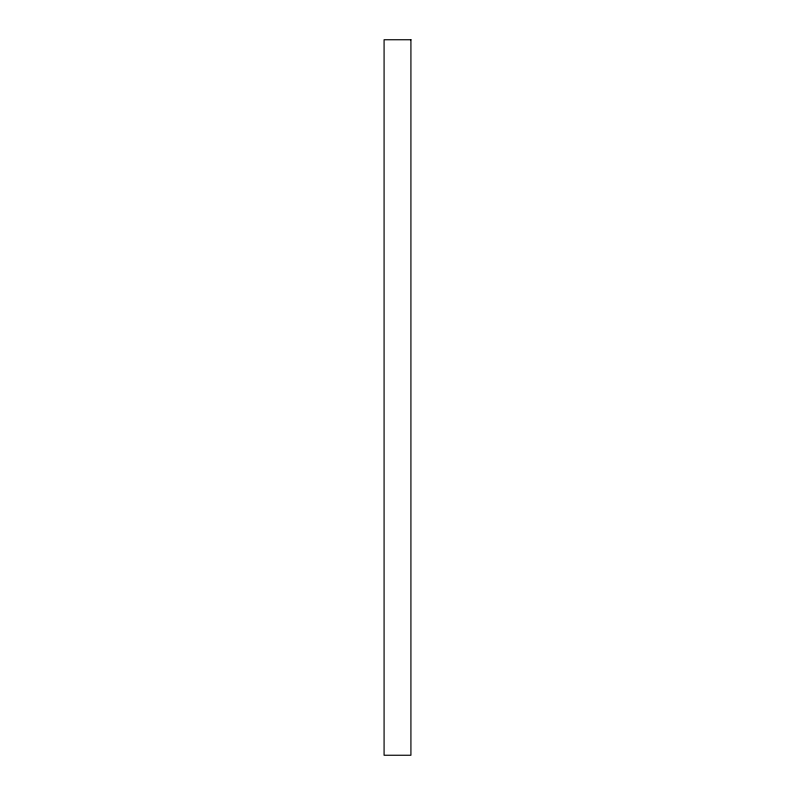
<?xml version="1.0" encoding="UTF-8"?>
<svg xmlns="http://www.w3.org/2000/svg" width="795" height="795" viewBox="0 0 795 795"><rect width="100%" height="100%" fill="white"/><g stroke="black" fill="none" stroke-linecap="round" stroke-linejoin="round"><path stroke-width="1.19" d="M410.916 39.75L384.084 39.75L384.084 755.25L410.916 755.25L410.916 39.75"/></g></svg>
